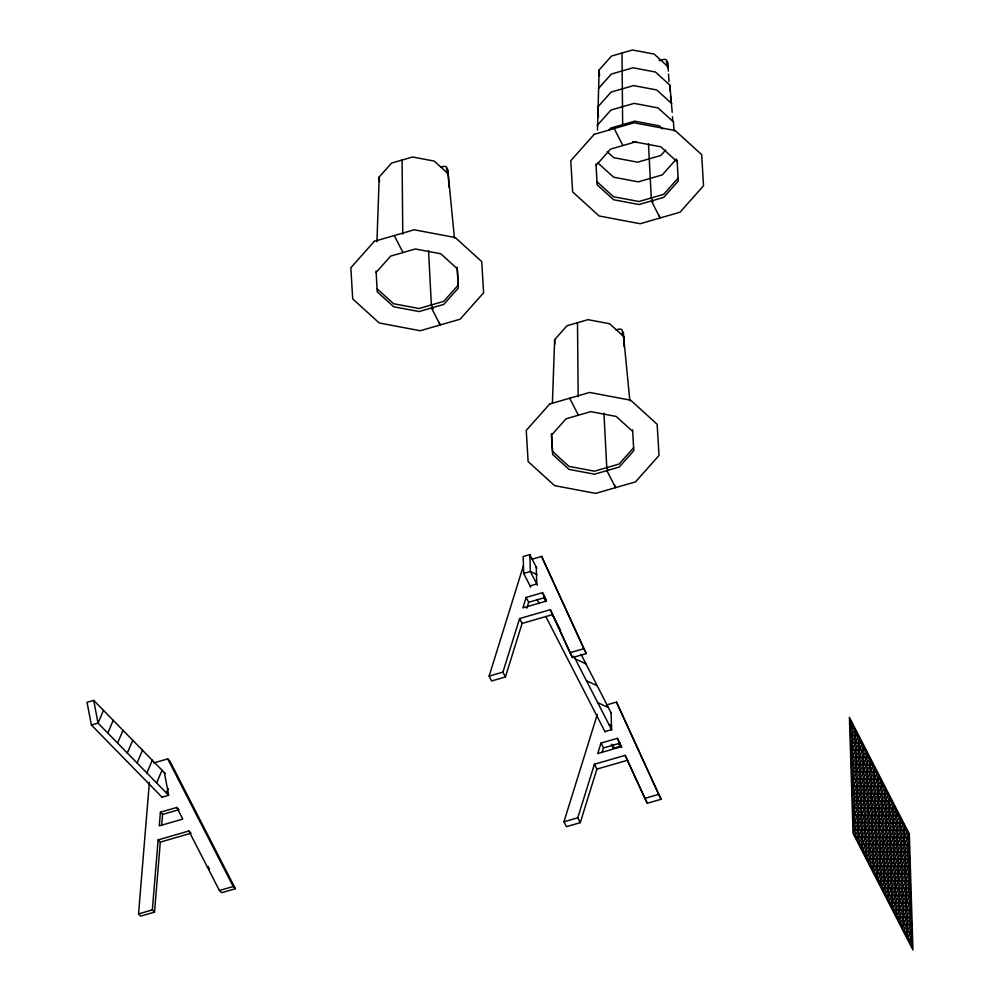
<?xml version="1.0" encoding="UTF-8"?>
<svg xmlns="http://www.w3.org/2000/svg" width="1000" height="1000" viewBox="0 0 1000 1000"><rect width="100%" height="100%" fill="white"/><g stroke="black" fill="none" stroke-linecap="round" stroke-linejoin="round"><path stroke-width="1.5" d="M376.95 241.725L379.212 176.988L391.587 163.075L412.587 157L434.212 161.088L448.175 173.762L454.438 238.1M552.425 402.85L554.625 339.65L567 325.737L588 319.662L609.612 323.75L623.587 336.425L629.85 400.763M597.475 130.025L599.138 69.987L611.5 56.075L632.513 50L654.125 54.075L668.1 66.762L668.35 71.087M160.3 842.1L191.038 833.2L188.863 830.987L158.125 839.887L160.3 842.1L154.525 912.125L140.712 916.112L138.537 913.9L149.388 782.325M154.525 912.125L152.35 909.9L158.125 839.887M160.413 812.212L159.288 825.863L182.75 819.075L176.8 807.463L160.413 812.212L162.575 814.425L161.7 825.05M531.812 559.275L541.625 556.438L586.3 653.587L572.487 657.575L550.312 609.688L519.575 618.575L522.075 623.438L505.425 676.975L491.613 680.975L489.125 676.112L523.413 565.775M505.425 676.975L502.938 672.125L519.575 618.575M526.15 597.413L522.913 607.863L546.375 601.075L542.537 592.675L526.15 597.413L528.65 602.275L526.788 608.237M606.638 704.95L616.45 702.113L661.137 799.262L647.325 803.25L625.15 755.362L594.412 764.25L596.9 769.112L580.262 822.65L566.45 826.65L563.95 821.787L597.312 714.438M580.262 822.65L577.762 817.8L594.412 764.25M600.988 743.088L597.737 753.538L621.213 746.737L617.375 738.35L600.988 743.088L603.475 747.95L602.087 752.425M103.462 710.362L98.038 723.088L91.375 725.013L87.037 702.325L93.7 700.387L165.3 773.55M107.8 733.062L113.225 720.337M117.562 743.037L122.987 730.312M127.325 753.012L132.75 740.3M137.088 762.987L142.513 750.275M146.862 772.962L152.287 760.25M156.625 782.938L162.05 770.225M166.388 792.913L168.2 788.675M376.075 272.5L390.637 256.125L415.35 248.975L440.775 253.787L457.212 268.7L458.375 288.025L443.812 304.4L419.1 311.55L393.675 306.75L377.238 291.825L376.075 270.963M598.488 88.488L611.3 74.088L633.038 67.787L655.425 72.013L669.887 85.138L672.2 112.325M597.2 125.475L610.875 110.087L634.113 103.375L658.012 107.888L673.462 121.912L674 131M608.65 130.363L610.675 128.1L634.637 121.163L659.312 125.825L662.725 128.925M596 165.487L610.55 149.125L635.262 141.975L660.7 146.775L677.125 161.688M665.75 149.975L660.863 155.463L637.638 162.188L613.737 157.675L607.112 151.662M676.375 159.037L662.25 174.925L638.288 181.85L613.612 177.2L597.675 162.725M678.2 178L663.637 194.375L638.925 201.525L613.5 196.725L597.062 181.8M633.688 447.675L619.138 464.038L594.425 471.188L568.987 466.388L552.562 451.463L551.487 433.625M659.175 60.7L663.425 59.462A4 2.575 -27.2 0 1 666.838 60.925L666.988 65.75L668.175 68.062L668.025 63.225A4 2.575 -27.2 0 0 666.213 61.712M440.637 167.3L443.512 166.475A4 2.575 -27.2 0 1 446.912 167.925L447.062 172.763L448.25 175.062L448.1 170.238A4 2.575 -27.2 0 0 446.3 168.713M616.05 329.963L618.913 329.137A4 2.575 -27.2 0 1 622.325 330.588L622.475 335.412M536.838 568.263L529.825 554.6L523.162 556.538L523.688 573.45L530.7 587.1M523.688 573.45L530.35 571.525L537.038 574.6M530.1 585.913L536.763 583.987L536.225 567.075M528.65 602.275L545.037 597.537L546.312 600.325M522.075 623.438L552.812 614.538M153.725 762.95L167.738 758.888L169.9 761.112L235.4 888.725L221.588 892.725L219.412 890.5L188.863 830.987M489.125 676.112L502.938 672.125M550.312 609.688L570 652.725L583.812 648.725L586.3 653.587M162.037 797.2L168.7 795.275L164.363 772.588M162.575 814.425L178.962 809.688L176.8 807.463M604.925 731.587L611.587 729.663L611.062 712.75M603.475 747.95L619.862 743.2L621.788 747.4M611.388 744.163L613.488 748.263L620.15 746.325L620.05 743.25M596.9 769.112L627.65 760.212M138.537 913.9L152.35 909.9M219.412 890.5L233.225 886.513L235.4 888.725M563.95 821.787L577.762 817.8M625.15 755.362L644.825 798.4L658.637 794.4L661.137 799.262M632.65 141.7L636.987 142.513M575.25 658.925L585.95 663.863M586.475 680.775L597.175 685.713M597.7 702.625L608.4 707.562M608.925 724.475L611.6 725.713M671.675 103.525L656.712 89.95L633.575 85.588L611.087 92.088L597.837 106.975L598.462 117.25M632.625 431.362L616.188 416.438L590.763 411.637L566.05 418.787L551.487 435.15L552.65 454.487L569.087 469.4L594.513 474.2L619.225 467.062L633.787 450.688L632.612 429.825M377.15 288.812L393.575 303.725L419.012 308.525L443.725 301.375L458.275 285.012L457.2 267.162M168.55 795.125L98.038 723.088L93.7 700.387M91.375 725.013L161.887 797.05M614.175 128.55L622.913 145.55M651.375 200.963L660.113 217.963L658.938 215.3M569.675 398.225L578.4 415.213M606.875 470.637L615.6 487.625L614.425 484.963M394.263 235.562L402.987 252.55M431.463 307.975L440.188 324.963L439.012 322.3M581.038 654.3L611.2 713.025M542.537 592.675L545.037 597.537M617.375 738.35L619.862 743.2M537.375 585.175L530.35 571.525L529.825 554.6M543.688 597.475L545.788 601.562M552.8 615.225L560.525 630.25M573.85 656.188L611.737 729.938M618.75 743.6L620.15 746.325M570 652.725L572.487 657.575M644.825 798.4L647.325 803.25M537.025 599.4L539.125 603.5M546.138 617.15L605.075 731.862M167.738 758.888L233.225 886.513M208.088 866.425L209.5 869.188M616.45 702.113L658.637 794.4M541.625 556.438L583.812 648.725M653.05 201.95L651.287 197.95L648.475 143.775M607.95 470.275L606.775 467.612L603.95 413.275M433.125 308.95L431.362 304.95L428.537 250.613M677.125 160.162L678.288 181.025L663.737 197.387L639.025 204.537L613.587 199.737L597.163 184.825L596 163.962M672.463 116.725L672.725 121.112M669.887 85.138L670.25 91.325M670.537 95.962L670.9 102.15M668.538 74.112L668.988 81.675M623.587 336.425L624.212 346.8M599.138 69.987L599.5 76.037M554.625 339.65L554.9 344.188M448.175 173.762L448.975 187.175M379.212 176.988L379.487 181.537M623.663 337.725L623.513 332.887A4 2.575 -27.2 0 0 622.925 331.9M613.387 745.175L613.488 748.263M622.013 53.038L622.65 124.625M577.5 322.7L578.175 396.763M402.088 160.037L402.762 234.1M374.325 241.325L350.838 267.738L352.713 298.925L379.225 322.987L420.25 330.737L460.125 319.2L483.612 292.8L481.737 261.6L455.225 237.537L414.2 229.788L374.325 241.325M594.25 134.325L570.763 160.725L572.638 191.925L599.15 215.987L640.175 223.725L680.05 212.2L703.525 185.787L701.65 154.6L675.138 130.538L634.113 122.788L594.25 134.325M549.738 403.988L526.25 430.387L528.125 461.587L554.637 485.65L595.662 493.387L635.538 481.863L659.025 455.45L657.15 424.263L630.638 400.2L589.612 392.45L549.738 403.988M909.325 833.925L849.412 717.312L853.062 833.388L912.962 950L909.325 833.925M852.438 724.587L850.225 720.288L850.362 724.562L852.575 728.875L852.438 724.587M856.188 731.875L853.975 727.575L854.112 731.862L856.312 736.162L856.188 731.875M859.925 739.163L857.712 734.862L857.85 739.15L860.062 743.45L859.925 739.163M863.675 746.45L861.462 742.15L861.6 746.438L863.8 750.738L863.675 746.45M867.412 753.737L865.2 749.438L865.337 753.725L867.55 758.025L867.412 753.737M871.162 761.025L868.95 756.725L869.087 761.012L871.3 765.312L871.162 761.025M874.9 768.312L872.7 764.013L872.825 768.3L875.037 772.6L874.9 768.312M878.65 775.612L876.438 771.3L876.575 775.588L878.787 779.887L878.65 775.612M882.387 782.9L880.188 778.6L880.312 782.875L882.525 787.175L882.387 782.9M886.137 790.188L883.925 785.888L884.062 790.163L886.275 794.463L886.137 790.188M889.875 797.475L887.675 793.175L887.8 797.45L890.013 801.75L889.875 797.475M893.625 804.762L891.413 800.462L891.55 804.737L893.763 809.038L893.625 804.762M897.362 812.05L895.163 807.75L895.288 812.025L897.5 816.325L897.362 812.05M901.112 819.338L898.9 815.037L899.038 819.312L901.25 823.625L901.112 819.338M904.85 826.625L902.65 822.325L902.775 826.612L904.987 830.913L904.85 826.625M908.6 833.913L906.388 829.613L906.525 833.9L908.737 838.2L908.6 833.913M852.663 731.838L850.462 727.537L850.588 731.825L852.8 736.125L852.663 731.838M856.413 739.137L854.2 734.825L854.338 739.112L856.55 743.413L856.413 739.137M860.15 746.425L857.95 742.113L858.075 746.4L860.288 750.7L860.15 746.425M863.9 753.713L861.688 749.412L861.825 753.688L864.038 757.987L863.9 753.713M867.638 761L865.438 756.7L865.562 760.975L867.775 765.275L867.638 761M871.388 768.288L869.175 763.988L869.312 768.263L871.525 772.562L871.388 768.288M875.138 775.575L872.925 771.275L873.062 775.55L875.263 779.85L875.138 775.575M878.875 782.862L876.663 778.562L876.8 782.837L879.013 787.138L878.875 782.862M882.625 790.15L880.413 785.85L880.55 790.125L882.75 794.438L882.625 790.15M886.363 797.438L884.15 793.138L884.287 797.425L886.5 801.725L886.363 797.438M890.113 804.725L887.9 800.425L888.037 804.712L890.238 809.013L890.113 804.725M893.85 812.013L891.637 807.712L891.775 812L893.988 816.3L893.85 812.013M897.6 819.3L895.387 815L895.525 819.287L897.725 823.587L897.6 819.3M901.338 826.587L899.125 822.288L899.262 826.575L901.475 830.875L901.338 826.587M905.088 833.875L902.875 829.575L903.012 833.863L905.212 838.162L905.088 833.875M908.825 841.175L906.612 836.862L906.75 841.15L908.962 845.45L908.825 841.175M852.9 739.1L850.688 734.8L850.825 739.075L853.025 743.375L852.9 739.1M856.637 746.388L854.425 742.087L854.562 746.363L856.775 750.662L856.637 746.388M860.387 753.675L858.175 749.375L858.312 753.65L860.512 757.962L860.387 753.675M864.125 760.962L861.912 756.663L862.05 760.938L864.262 765.25L864.125 760.962M867.875 768.25L865.662 763.95L865.8 768.238L868 772.537L867.875 768.25M871.612 775.537L869.4 771.237L869.538 775.525L871.75 779.825L871.612 775.537M875.362 782.825L873.15 778.525L873.288 782.812L875.5 787.113L875.362 782.825M879.1 790.113L876.9 785.812L877.025 790.1L879.237 794.4L879.1 790.113M882.85 797.4L880.638 793.1L880.775 797.387L882.987 801.688L882.85 797.4M886.587 804.7L884.388 800.387L884.513 804.675L886.725 808.975L886.587 804.7M890.337 811.988L888.125 807.675L888.263 811.963L890.475 816.263L890.337 811.988M894.075 819.275L891.875 814.975L892 819.25L894.212 823.55L894.075 819.275M897.825 826.562L895.612 822.262L895.75 826.538L897.962 830.837L897.825 826.562M901.562 833.85L899.362 829.55L899.488 833.825L901.7 838.125L901.562 833.85M905.312 841.137L903.1 836.838L903.238 841.112L905.45 845.413L905.312 841.137M909.05 848.425L906.85 844.125L906.975 848.4L909.188 852.7L909.05 848.425M853.125 746.35L850.913 742.05L851.05 746.338L853.263 750.638L853.125 746.35M856.862 753.637L854.663 749.338L854.788 753.625L857 757.925L856.862 753.637M860.612 760.925L858.4 756.625L858.538 760.913L860.75 765.212L860.612 760.925M864.35 768.213L862.15 763.913L862.275 768.2L864.488 772.5L864.35 768.213M868.1 775.512L865.888 771.2L866.025 775.487L868.238 779.788L868.1 775.512M871.838 782.8L869.638 778.487L869.762 782.775L871.975 787.075L871.838 782.8M875.588 790.088L873.375 785.788L873.512 790.062L875.725 794.362L875.588 790.088M879.338 797.375L877.125 793.075L877.262 797.35L879.463 801.65L879.338 797.375M883.075 804.663L880.863 800.362L881 804.638L883.213 808.938L883.075 804.663M886.825 811.95L884.613 807.65L884.75 811.925L886.95 816.225L886.825 811.95M890.562 819.237L888.35 814.938L888.487 819.212L890.7 823.525L890.562 819.237M894.312 826.525L892.1 822.225L892.237 826.5L894.438 830.812L894.312 826.525M898.05 833.812L895.837 829.513L895.975 833.8L898.188 838.1L898.05 833.812M901.8 841.1L899.587 836.8L899.725 841.087L901.925 845.387L901.8 841.1M905.537 848.388L903.325 844.087L903.462 848.375L905.675 852.675L905.537 848.388M909.287 855.675L907.075 851.375L907.212 855.662L909.425 859.963L909.287 855.675M853.35 753.612L851.137 749.312L851.275 753.587L853.487 757.887L853.35 753.612M857.1 760.9L854.887 756.6L855.025 760.875L857.225 765.175L857.1 760.9M860.837 768.188L858.625 763.888L858.763 768.162L860.975 772.463L860.837 768.188M864.587 775.475L862.375 771.175L862.513 775.45L864.712 779.75L864.587 775.475M868.325 782.763L866.112 778.462L866.25 782.738L868.462 787.038L868.325 782.763M872.075 790.05L869.862 785.75L870 790.025L872.2 794.338L872.075 790.05M875.812 797.337L873.6 793.037L873.737 797.312L875.95 801.625L875.812 797.337M879.562 804.625L877.35 800.325L877.487 804.613L879.7 808.913L879.562 804.625M883.3 811.912L881.1 807.613L881.225 811.9L883.438 816.2L883.3 811.912M887.05 819.2L884.837 814.9L884.975 819.188L887.188 823.487L887.05 819.2M890.788 826.488L888.587 822.188L888.713 826.475L890.925 830.775L890.788 826.488M894.538 833.775L892.325 829.475L892.463 833.763L894.675 838.062L894.538 833.775M898.275 841.075L896.075 836.762L896.2 841.05L898.413 845.35L898.275 841.075M902.025 848.363L899.812 844.05L899.95 848.337L902.163 852.638L902.025 848.363M905.763 855.65L903.562 851.35L903.688 855.625L905.9 859.925L905.763 855.65M909.513 862.938L907.3 858.637L907.438 862.913L909.65 867.212L909.513 862.938M853.575 760.863L851.375 756.562L851.5 760.837L853.713 765.15L853.575 760.863M857.325 768.15L855.113 763.85L855.25 768.125L857.463 772.438L857.325 768.15M861.062 775.438L858.863 771.137L858.988 775.425L861.2 779.725L861.062 775.438M864.812 782.725L862.6 778.425L862.738 782.712L864.95 787.013L864.812 782.725M868.55 790.013L866.35 785.713L866.475 790L868.688 794.3L868.55 790.013M872.3 797.3L870.088 793L870.225 797.288L872.438 801.587L872.3 797.3M876.038 804.587L873.838 800.288L873.962 804.575L876.175 808.875L876.038 804.587M879.788 811.888L877.575 807.575L877.712 811.862L879.925 816.162L879.788 811.888M883.538 819.175L881.325 814.862L881.462 819.15L883.662 823.45L883.538 819.175M887.275 826.462L885.062 822.163L885.2 826.438L887.412 830.738L887.275 826.462M891.025 833.75L888.812 829.45L888.95 833.725L891.15 838.025L891.025 833.75M894.762 841.038L892.55 836.737L892.688 841.012L894.9 845.312L894.762 841.038M898.512 848.325L896.3 844.025L896.438 848.3L898.637 852.6L898.512 848.325M902.25 855.612L900.037 851.312L900.175 855.588L902.387 859.9L902.25 855.612M906 862.9L903.787 858.6L903.925 862.875L906.125 867.188L906 862.9M909.737 870.188L907.525 865.888L907.663 870.175L909.875 874.475L909.737 870.188M853.812 768.112L851.6 763.812L851.737 768.1L853.938 772.4L853.812 768.112M857.55 775.4L855.337 771.1L855.475 775.387L857.688 779.688L857.55 775.4M861.3 782.7L859.087 778.388L859.225 782.675L861.425 786.975L861.3 782.7M865.037 789.987L862.825 785.688L862.962 789.963L865.175 794.262L865.037 789.987M868.787 797.275L866.575 792.975L866.712 797.25L868.913 801.55L868.787 797.275M872.525 804.562L870.312 800.263L870.45 804.538L872.663 808.838L872.525 804.562M876.275 811.85L874.062 807.55L874.2 811.825L876.4 816.125L876.275 811.85M880.013 819.137L877.8 814.837L877.938 819.112L880.15 823.413L880.013 819.137M883.763 826.425L881.55 822.125L881.688 826.4L883.9 830.713L883.763 826.425M887.5 833.713L885.3 829.412L885.425 833.688L887.638 838L887.5 833.713M891.25 841L889.038 836.7L889.175 840.987L891.388 845.288L891.25 841M894.987 848.288L892.788 843.988L892.913 848.275L895.125 852.575L894.987 848.288M898.737 855.575L896.525 851.275L896.663 855.562L898.875 859.862L898.737 855.575M902.475 862.862L900.275 858.562L900.4 862.85L902.613 867.15L902.475 862.862M906.225 870.15L904.013 865.85L904.15 870.138L906.363 874.438L906.225 870.15M909.963 877.45L907.763 873.138L907.887 877.425L910.1 881.725L909.963 877.45M854.038 775.375L851.825 771.075L851.963 775.35L854.175 779.65L854.038 775.375M857.775 782.663L855.575 778.363L855.7 782.638L857.913 786.938L857.775 782.663M861.525 789.95L859.312 785.65L859.45 789.925L861.663 794.225L861.525 789.95M865.263 797.237L863.062 792.938L863.188 797.212L865.4 801.525L865.263 797.237M869.013 804.525L866.8 800.225L866.938 804.513L869.15 808.812L869.013 804.525M872.75 811.812L870.55 807.513L870.675 811.8L872.887 816.1L872.75 811.812M876.5 819.1L874.287 814.8L874.425 819.087L876.637 823.388L876.5 819.1M880.238 826.388L878.037 822.087L878.162 826.375L880.375 830.675L880.238 826.388M883.988 833.675L881.775 829.375L881.912 833.662L884.125 837.962L883.988 833.675M887.738 840.962L885.525 836.663L885.662 840.95L887.862 845.25L887.738 840.962M891.475 848.263L889.262 843.95L889.4 848.238L891.612 852.537L891.475 848.263M895.225 855.55L893.012 851.25L893.15 855.525L895.35 859.825L895.225 855.55M898.962 862.837L896.75 858.538L896.888 862.812L899.1 867.113L898.962 862.837M902.712 870.125L900.5 865.825L900.638 870.1L902.837 874.4L902.712 870.125M906.45 877.412L904.237 873.112L904.375 877.387L906.587 881.688L906.45 877.412M910.2 884.7L907.987 880.4L908.125 884.675L910.325 888.975L910.2 884.7M854.262 782.625L852.05 778.325L852.188 782.613L854.4 786.912L854.262 782.625M858.012 789.912L855.8 785.612L855.938 789.9L858.138 794.2L858.012 789.912M861.75 797.2L859.538 792.9L859.675 797.188L861.888 801.488L861.75 797.2M865.5 804.488L863.288 800.188L863.425 804.475L865.625 808.775L865.5 804.488M869.237 811.775L867.025 807.475L867.163 811.762L869.375 816.062L869.237 811.775M872.987 819.075L870.775 814.762L870.913 819.05L873.112 823.35L872.987 819.075M876.725 826.363L874.513 822.062L874.65 826.338L876.862 830.638L876.725 826.363M880.475 833.65L878.263 829.35L878.4 833.625L880.6 837.925L880.475 833.65M884.212 840.938L882 836.637L882.138 840.913L884.35 845.212L884.212 840.938M887.962 848.225L885.75 843.925L885.888 848.2L888.1 852.5L887.962 848.225M891.7 855.512L889.5 851.213L889.625 855.487L891.838 859.788L891.7 855.512M895.45 862.8L893.238 858.5L893.375 862.775L895.588 867.087L895.45 862.8M899.188 870.088L896.988 865.788L897.113 870.075L899.325 874.375L899.188 870.088M902.938 877.375L900.725 873.075L900.863 877.362L903.075 881.663L902.938 877.375M906.675 884.663L904.475 880.362L904.6 884.65L906.812 888.95L906.675 884.663M910.425 891.95L908.213 887.65L908.35 891.938L910.562 896.237L910.425 891.95M854.488 789.887L852.288 785.575L852.412 789.862L854.625 794.163L854.488 789.887M858.238 797.175L856.025 792.875L856.162 797.15L858.375 801.45L858.238 797.175M861.975 804.463L859.775 800.163L859.9 804.438L862.113 808.737L861.975 804.463M865.725 811.75L863.512 807.45L863.65 811.725L865.863 816.025L865.725 811.75M869.463 819.038L867.262 814.737L867.387 819.013L869.6 823.312L869.463 819.038M873.213 826.325L871 822.025L871.137 826.3L873.35 830.6L873.213 826.325M876.95 833.612L874.75 829.312L874.875 833.587L877.087 837.9L876.95 833.612M880.7 840.9L878.487 836.6L878.625 840.888L880.837 845.188L880.7 840.9M884.438 848.188L882.237 843.888L882.362 848.175L884.575 852.475L884.438 848.188M888.188 855.475L885.975 851.175L886.112 855.462L888.325 859.762L888.188 855.475M891.938 862.763L889.725 858.462L889.862 862.75L892.062 867.05L891.938 862.763M895.675 870.05L893.462 865.75L893.6 870.037L895.812 874.338L895.675 870.05M899.425 877.337L897.212 873.037L897.35 877.325L899.55 881.625L899.425 877.337M903.162 884.638L900.95 880.325L901.087 884.613L903.3 888.913L903.162 884.638M906.912 891.925L904.7 887.625L904.837 891.9L907.038 896.2L906.912 891.925M910.65 899.212L908.438 894.912L908.575 899.188L910.788 903.487L910.65 899.212M854.725 797.138L852.513 792.837L852.65 797.113L854.85 801.413L854.725 797.138M858.462 804.425L856.25 800.125L856.388 804.4L858.6 808.713L858.462 804.425M862.212 811.712L860 807.412L860.138 811.7L862.337 816L862.212 811.712M865.95 819L863.737 814.7L863.875 818.988L866.087 823.288L865.95 819M869.7 826.287L867.487 821.988L867.625 826.275L869.825 830.575L869.7 826.287M873.438 833.575L871.225 829.275L871.363 833.562L873.575 837.862L873.438 833.575M877.188 840.863L874.975 836.562L875.113 840.85L877.312 845.15L877.188 840.863M880.925 848.15L878.713 843.85L878.85 848.138L881.062 852.438L880.925 848.15M884.675 855.45L882.463 851.137L882.6 855.425L884.8 859.725L884.675 855.45M888.413 862.738L886.2 858.438L886.338 862.712L888.55 867.013L888.413 862.738M892.163 870.025L889.95 865.725L890.088 870L892.3 874.3L892.163 870.025M895.9 877.312L893.7 873.012L893.825 877.288L896.038 881.587L895.9 877.312M899.65 884.6L897.438 880.3L897.575 884.575L899.788 888.875L899.65 884.6M903.388 891.888L901.188 887.588L901.312 891.862L903.525 896.162L903.388 891.888M907.138 899.175L904.925 894.875L905.062 899.15L907.275 903.462L907.138 899.175M910.875 906.462L908.675 902.163L908.8 906.45L911.012 910.75L910.875 906.462M854.95 804.388L852.738 800.088L852.875 804.375L855.088 808.675L854.95 804.388M858.688 811.675L856.488 807.375L856.612 811.663L858.825 815.962L858.688 811.675M862.438 818.975L860.225 814.663L860.362 818.95L862.575 823.25L862.438 818.975M866.175 826.263L863.975 821.95L864.1 826.237L866.312 830.537L866.175 826.263M869.925 833.55L867.712 829.25L867.85 833.525L870.062 837.825L869.925 833.55M873.662 840.837L871.462 836.538L871.587 840.812L873.8 845.113L873.662 840.837M877.412 848.125L875.2 843.825L875.337 848.1L877.55 852.4L877.412 848.125M881.15 855.413L878.95 851.112L879.075 855.387L881.287 859.688L881.15 855.413M884.9 862.7L882.688 858.4L882.825 862.675L885.037 866.975L884.9 862.7M888.637 869.987L886.438 865.688L886.562 869.963L888.775 874.275L888.637 869.987M892.387 877.275L890.175 872.975L890.312 877.262L892.525 881.562L892.387 877.275M896.137 884.562L893.925 880.263L894.062 884.55L896.263 888.85L896.137 884.562M899.875 891.85L897.663 887.55L897.8 891.838L900.013 896.137L899.875 891.85M903.625 899.137L901.413 894.837L901.55 899.125L903.75 903.425L903.625 899.137M907.362 906.425L905.15 902.125L905.288 906.413L907.5 910.713L907.362 906.425M911.112 913.713L908.9 909.412L909.038 913.7L911.237 918L911.112 913.713M855.175 811.65L852.962 807.35L853.1 811.625L855.312 815.925L855.175 811.65M858.925 818.938L856.712 814.638L856.85 818.913L859.05 823.213L858.925 818.938M862.663 826.225L860.45 821.925L860.588 826.2L862.8 830.5L862.663 826.225M866.413 833.512L864.2 829.212L864.338 833.487L866.538 837.8L866.413 833.512M870.15 840.8L867.938 836.5L868.075 840.775L870.288 845.088L870.15 840.8M873.9 848.088L871.688 843.787L871.825 848.075L874.025 852.375L873.9 848.088M877.638 855.375L875.425 851.075L875.562 855.362L877.775 859.663L877.638 855.375M881.388 862.663L879.175 858.363L879.312 862.65L881.513 866.95L881.388 862.663M885.125 869.95L882.913 865.65L883.05 869.938L885.263 874.237L885.125 869.95M888.875 877.237L886.663 872.938L886.8 877.225L889.013 881.525L888.875 877.237M892.613 884.538L890.4 880.225L890.537 884.513L892.75 888.812L892.613 884.538M896.363 891.825L894.15 887.513L894.287 891.8L896.5 896.1L896.363 891.825M900.1 899.112L897.9 894.812L898.025 899.087L900.238 903.388L900.1 899.112M903.85 906.4L901.637 902.1L901.775 906.375L903.988 910.675L903.85 906.4M907.588 913.688L905.387 909.388L905.512 913.662L907.725 917.962L907.588 913.688M911.338 920.975L909.125 916.675L909.262 920.95L911.475 925.25L911.338 920.975M855.4 818.9L853.188 814.6L853.325 818.888L855.537 823.188L855.4 818.9M859.15 826.188L856.938 821.888L857.075 826.175L859.287 830.475L859.15 826.188M862.887 833.475L860.688 829.175L860.812 833.462L863.025 837.763L862.887 833.475M866.637 840.763L864.425 836.462L864.562 840.75L866.775 845.05L866.637 840.763M870.375 848.05L868.175 843.75L868.3 848.037L870.512 852.337L870.375 848.05M874.125 855.35L871.912 851.038L872.05 855.325L874.262 859.625L874.125 855.35M877.862 862.638L875.662 858.325L875.788 862.613L878 866.912L877.862 862.638M881.612 869.925L879.4 865.625L879.538 869.9L881.75 874.2L881.612 869.925M885.35 877.212L883.15 872.913L883.275 877.188L885.487 881.488L885.35 877.212M889.1 884.5L886.888 880.2L887.025 884.475L889.237 888.775L889.1 884.5M892.85 891.787L890.638 887.487L890.763 891.762L892.975 896.062L892.85 891.787M896.587 899.075L894.375 894.775L894.513 899.05L896.725 903.35L896.587 899.075M900.337 906.363L898.125 902.062L898.263 906.338L900.462 910.65L900.337 906.363M904.075 913.65L901.862 909.35L902 913.637L904.212 917.938L904.075 913.65M907.825 920.938L905.612 916.637L905.75 920.925L907.95 925.225L907.825 920.938M911.562 928.225L909.35 923.925L909.488 928.213L911.7 932.513L911.562 928.225M855.625 826.162L853.425 821.85L853.55 826.137L855.763 830.438L855.625 826.162M859.375 833.45L857.163 829.15L857.3 833.425L859.513 837.725L859.375 833.45M863.125 840.738L860.913 836.438L861.05 840.713L863.25 845.013L863.125 840.738M866.862 848.025L864.65 843.725L864.788 848L867 852.3L866.862 848.025M870.612 855.312L868.4 851.012L868.538 855.288L870.738 859.587L870.612 855.312M874.35 862.6L872.138 858.3L872.275 862.575L874.488 866.875L874.35 862.6M878.1 869.887L875.888 865.588L876.025 869.862L878.225 874.175L878.1 869.887M881.838 877.175L879.625 872.875L879.762 877.15L881.975 881.462L881.838 877.175M885.588 884.463L883.375 880.163L883.512 884.45L885.713 888.75L885.588 884.463M889.325 891.75L887.113 887.45L887.25 891.737L889.463 896.038L889.325 891.75M893.075 899.038L890.863 894.737L891 899.025L893.213 903.325L893.075 899.038M896.812 906.325L894.6 902.025L894.737 906.312L896.95 910.612L896.812 906.325M900.562 913.612L898.35 909.312L898.487 913.6L900.7 917.9L900.562 913.612M904.3 920.913L902.1 916.6L902.225 920.888L904.438 925.188L904.3 920.913M908.05 928.2L905.837 923.888L905.975 928.175L908.188 932.475L908.05 928.2M911.787 935.487L909.587 931.188L909.712 935.462L911.925 939.762L911.787 935.487M855.863 833.413L853.65 829.112L853.787 833.388L855.987 837.688L855.863 833.413M859.6 840.7L857.387 836.4L857.525 840.675L859.737 844.987L859.6 840.7M863.35 847.987L861.137 843.688L861.275 847.962L863.487 852.275L863.35 847.987M867.087 855.275L864.887 850.975L865.013 855.263L867.225 859.562L867.087 855.275M870.837 862.562L868.625 858.263L868.763 862.55L870.975 866.85L870.837 862.562M874.575 869.85L872.375 865.55L872.5 869.837L874.712 874.137L874.575 869.85M878.325 877.138L876.112 872.837L876.25 877.125L878.462 881.425L878.325 877.138M882.062 884.425L879.862 880.125L879.987 884.412L882.2 888.713L882.062 884.425M885.812 891.725L883.6 887.412L883.737 891.7L885.95 896L885.812 891.725M889.55 899.013L887.35 894.7L887.475 898.988L889.688 903.288L889.55 899.013M893.3 906.3L891.087 902L891.225 906.275L893.438 910.575L893.3 906.3M897.05 913.587L894.837 909.287L894.975 913.562L897.175 917.862L897.05 913.587M900.788 920.875L898.575 916.575L898.713 920.85L900.925 925.15L900.788 920.875M904.538 928.162L902.325 923.863L902.463 928.138L904.663 932.438L904.538 928.162M908.275 935.45L906.062 931.15L906.2 935.425L908.413 939.737L908.275 935.45M912.025 942.738L909.812 938.438L909.95 942.712L912.15 947.025L912.025 942.738"/></g></svg>
